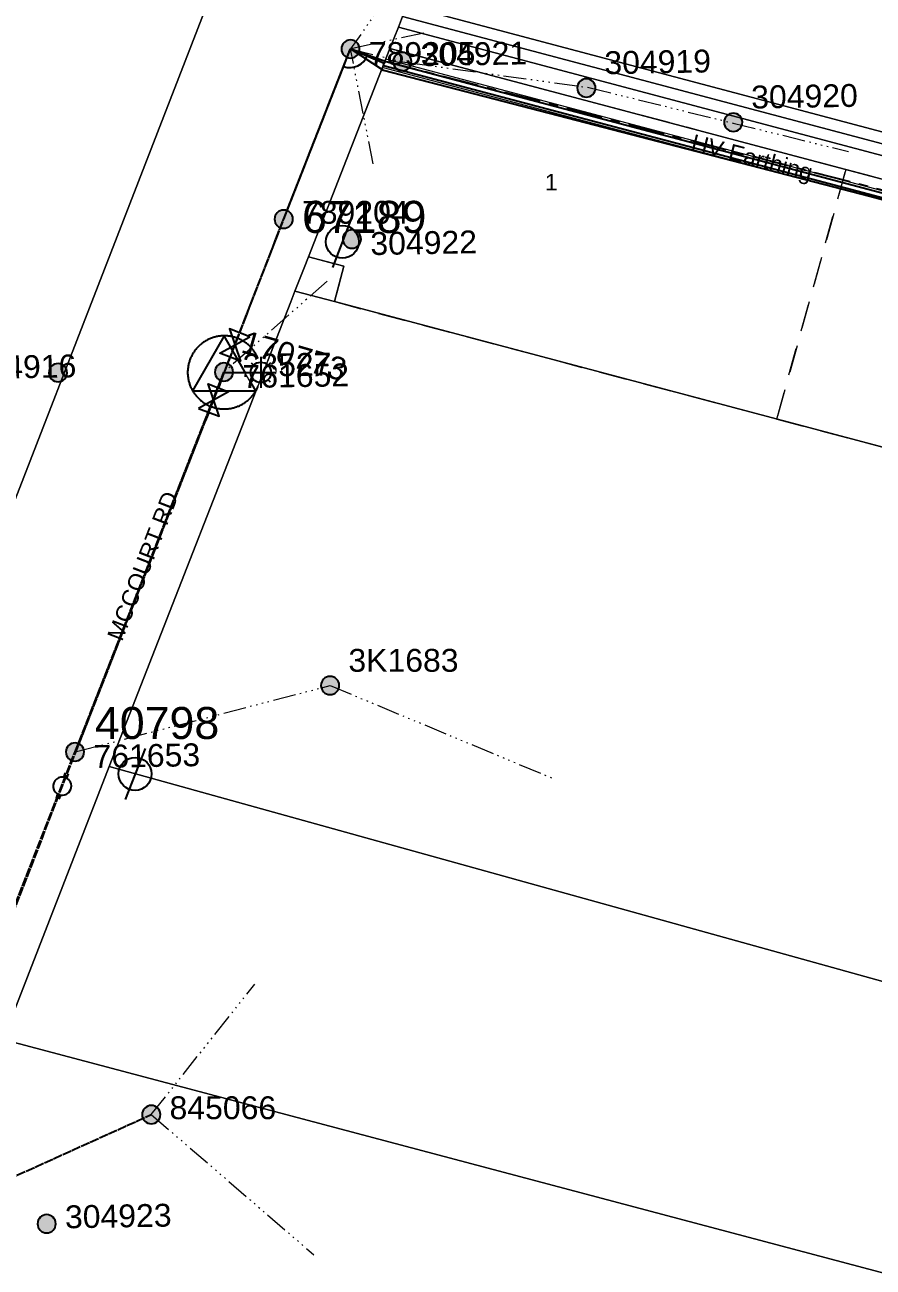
# Model space of a CAD drawing. Header units: metres. Extents: x 256054 to 262066, y 6173540 to 6179224.
# Drawn here: x 259243.9 to 259336.6, y 6174946.9 to 6175082.8 of the extents above; entities that cross this region are included whole.
import ezdxf
from ezdxf.enums import TextEntityAlignment as Align

# ---------------------------------------------------------------- set-up
doc = ezdxf.new("R2010")
doc.units = ezdxf.units.M
for name, pattern in [('Cable Exist OH', [1, 1, 0]), ('Cable Exist UG', [7, 4, -1, 1, -1]), ('Dash', [5, 3, -2]), ('PHANTOMX2', [5.6, 2.5, -0.5, 0.15, -0.5, 0.15, -0.5, 0.15, -0.5, 0.15, -0.5])]:
    doc.linetypes.add(name, pattern=pattern)
doc.layers.get('0').update_dxf_attribs({"color": 6})
for name, color, linetype, lineweight in [('_User Miscellaneous4', 191, 'Continuous', 13), ('Cadastre Developer_SP_EXT', 96, 'Continuous', 15), ('Cadastre Land Parcels_SP_EXT', 96, 'Continuous', 15), ('Cadastre Roads_SP_EXT', 54, 'Continuous', 15), ('Mains_HV_EXT', 13, 'Continuous', 25), ('Mains_LV_EXT', 163, 'Continuous', 25), ('Mains_SL_EXT', 131, 'Continuous', 25), ('Services_SP_EXT', 42, 'PHANTOMX2', 20)]:
    doc.layers.add(name, color=color, linetype=linetype, lineweight=lineweight)
for name, color, linetype in [('Duct_SP_EXT', 40, 'Continuous'), ('Equip_LV_EXT', 7, 'Continuous'), ('Equip_SP_HV_EXT', 7, 'Continuous'), ('Equip_SP_LV_EXT', 7, 'Continuous'), ('Equip_SP_SL_EXT', 7, 'Continuous'), ('Sub_SP_TR_HV_LV_EXT', 7, 'Continuous'), ('SupportsOH_SP_TR_HV_LV_SL_EXT', 7, 'Continuous'), ('Trench_SP_EXT', 7, 'Continuous')]:
    doc.layers.add(name, color=color, linetype=linetype)
doc.styles.add('HVSW_LABEL', font='arial.ttf', dxfattribs={"height": 3.5})
doc.styles.add('iecARIAL', font='arial.ttf', dxfattribs={"height": 2})
doc.styles.add('POLE_LABEL', font='arial.ttf', dxfattribs={"height": 2})
doc.styles.add('SL_LABEL', font='arial.ttf', dxfattribs={"height": 2})
doc.styles.get("Standard").update_dxf_attribs({"font": 'arial.ttf'})
doc.linetypes.add('Cable E UG', pattern='A,5,-0.1,["E",Standard,S=1.5,R=0,X=0,Y=-0.75],-1.45', length=6.55)

# ---------------------------------------------------------------- blocks, each defined once
blk = doc.blocks.new('SUB_POLE_EXT')
at = {"flags": 128}
for points in [[(-0.05, 4), (-0.15, 4), (-0.25, 3.99), (-0.34, 3.99), (-0.44, 3.98), (-0.54, 3.96), (-0.64, 3.95), (-0.73, 3.93), (-0.83, 3.91), (-0.92, 3.89), (-1.02, 3.87), (-1.11, 3.84), (-1.21, 3.81), (-1.3, 3.78), (-1.39, 3.75), (-1.49, 3.71), (-1.58, 3.68), (-1.67, 3.64), (-1.75, 3.59), (-1.84, 3.55), (-1.93, 3.5), (-2.01, 3.46), (-2.1, 3.41), (-2.18, 3.35), (-2.26, 3.3), (-2.34, 3.24), (-2.42, 3.18), (-2.5, 3.12), (-2.58, 3.06), (-2.65, 3), (-2.72, 2.93), (-2.79, 2.86), (-2.86, 2.79), (-2.93, 2.72), (-3, 2.65), (-3.06, 2.58), (-3.12, 2.5), (-3.18, 2.42), (-3.24, 2.34), (-3.3, 2.26), (-3.35, 2.18), (-3.41, 2.1), (-3.46, 2.01), (-3.5, 1.93), (-3.55, 1.84), (-3.59, 1.75), (-3.64, 1.67), (-3.68, 1.58), (-3.71, 1.49), (-3.75, 1.39), (-3.78, 1.3), (-3.81, 1.21), (-3.84, 1.11), (-3.87, 1.02), (-3.89, 0.92), (-3.91, 0.83), (-3.93, 0.73), (-3.95, 0.64), (-3.96, 0.54), (-3.98, 0.44), (-3.99, 0.34), (-3.99, 0.25), (-4, 0.15), (-4, 0.05), (-4, -0.05), (-4, -0.15), (-3.99, -0.25), (-3.99, -0.34), (-3.98, -0.44), (-3.96, -0.54), (-3.95, -0.64), (-3.93, -0.73), (-3.91, -0.83), (-3.89, -0.92), (-3.87, -1.02), (-3.84, -1.11), (-3.81, -1.21), (-3.78, -1.3), (-3.75, -1.39), (-3.71, -1.49), (-3.68, -1.58), (-3.64, -1.67), (-3.59, -1.75), (-3.55, -1.84), (-3.5, -1.93), (-3.46, -2.01), (-3.41, -2.1), (-3.35, -2.18), (-3.3, -2.26), (-3.24, -2.34), (-3.18, -2.42), (-3.12, -2.5), (-3.06, -2.58), (-3, -2.65), (-2.93, -2.72), (-2.86, -2.79), (-2.79, -2.86), (-2.72, -2.93), (-2.65, -3), (-2.58, -3.06), (-2.5, -3.12), (-2.42, -3.18), (-2.34, -3.24), (-2.26, -3.3), (-2.18, -3.35), (-2.1, -3.41), (-2.01, -3.46), (-1.93, -3.5), (-1.84, -3.55), (-1.75, -3.59), (-1.67, -3.64), (-1.58, -3.68), (-1.49, -3.71), (-1.39, -3.75), (-1.3, -3.78), (-1.21, -3.81), (-1.11, -3.84), (-1.02, -3.87), (-0.92, -3.89), (-0.83, -3.91), (-0.73, -3.93), (-0.64, -3.95), (-0.54, -3.96), (-0.44, -3.98), (-0.34, -3.99), (-0.25, -3.99), (-0.15, -4), (-0.05, -4), (0.05, -4), (0.15, -4), (0.25, -3.99), (0.34, -3.99), (0.44, -3.98), (0.54, -3.96), (0.64, -3.95), (0.73, -3.93), (0.83, -3.91), (0.92, -3.89), (1.02, -3.87), (1.11, -3.84), (1.21, -3.81), (1.3, -3.78), (1.39, -3.75), (1.49, -3.71), (1.58, -3.68), (1.67, -3.64), (1.75, -3.59), (1.84, -3.55), (1.93, -3.5), (2.01, -3.46), (2.1, -3.41), (2.18, -3.35), (2.26, -3.3), (2.34, -3.24), (2.42, -3.18), (2.5, -3.12), (2.58, -3.06), (2.65, -3), (2.72, -2.93), (2.79, -2.86), (2.86, -2.79), (2.93, -2.72), (3, -2.65), (3.06, -2.58), (3.12, -2.5), (3.18, -2.42), (3.24, -2.34), (3.3, -2.26), (3.35, -2.18), (3.41, -2.1), (3.46, -2.01), (3.5, -1.93), (3.55, -1.84), (3.59, -1.75), (3.64, -1.67), (3.68, -1.58), (3.71, -1.49), (3.75, -1.39), (3.78, -1.3), (3.81, -1.21), (3.84, -1.11), (3.87, -1.02), (3.89, -0.92), (3.91, -0.83), (3.93, -0.73), (3.95, -0.64), (3.96, -0.54), (3.98, -0.44), (3.99, -0.34), (3.99, -0.25), (4, -0.15), (4, -0.05), (4, 0.05), (4, 0.15), (3.99, 0.25), (3.99, 0.34), (3.98, 0.44), (3.96, 0.54), (3.95, 0.64), (3.93, 0.73), (3.91, 0.83), (3.89, 0.92), (3.87, 1.02), (3.84, 1.11), (3.81, 1.21), (3.78, 1.3), (3.75, 1.39), (3.71, 1.49), (3.68, 1.58), (3.64, 1.67), (3.59, 1.75), (3.55, 1.84), (3.5, 1.93), (3.46, 2.01), (3.41, 2.1), (3.35, 2.18), (3.3, 2.26), (3.24, 2.34), (3.18, 2.42), (3.12, 2.5), (3.06, 2.58), (3, 2.65), (2.93, 2.72), (2.86, 2.79), (2.79, 2.86), (2.72, 2.93), (2.65, 3), (2.58, 3.06), (2.5, 3.12), (2.42, 3.18), (2.34, 3.24), (2.26, 3.3), (2.18, 3.35), (2.1, 3.41), (2.01, 3.46), (1.93, 3.5), (1.84, 3.55), (1.75, 3.59), (1.67, 3.64), (1.58, 3.68), (1.49, 3.71), (1.39, 3.75), (1.3, 3.78), (1.21, 3.81), (1.11, 3.84), (1.02, 3.87), (0.92, 3.89), (0.83, 3.91), (0.73, 3.93), (0.64, 3.95), (0.54, 3.96), (0.44, 3.98), (0.34, 3.99), (0.25, 3.99), (0.15, 4), (0.05, 4)], [(0, 4), (-3.46, -2), (3.46, -2)]]:
    blk.add_lwpolyline(points, close=True, dxfattribs=at)
at = {"flags": 8}
blk.add_attdef('ASSET_NUM', text='', height=2.5, dxfattribs=at).set_placement((0, 7), align=Align.MIDDLE_CENTER)
for tag, flags, p in [('STREET_CODE', 9, (-1.38, 1.45)), ('NO_PHASES', 9, (-1.38, 1.05)), ('OPERATED_BY', 9, (-1.38, 0.65)), ('MAINTAINED_BY', 9, (-1.38, 0.45)), ('ORIENTATION', 9, (-1.38, 0.25)), ('OWNED_BY', 9, (-1.38, 0.05)), ('CONSTRUCTED_VOLTAGE', 9, (-1.13, 0.75)), ('OPERATING_VOLTAGE', 9, (-1.13, 0.35)), ('STATE', 9, (-1.38, -0.35)), ('USAGE', 9, (-1.38, -0.75)), ('LEGEND', 9, (-1.38, -0.95)), ('SUBURB', 9, (-1.38, -1.15)), ('STREETNAME', 9, (-1.38, -1.35)), ('SECONDARY_VOLTAGE', 9, (-1.13, -0.65)), ('SUBSTATION_TYPE', 9, (-1.13, -1.05)), ('LOCATION', 9, (-1.38, -1.55)), ('NOTES', 9, (-1.38, -1.75)), ('Z', 1, (-1.38, -1.95))]:
    blk.add_attdef(tag, text='', height=0.1, dxfattribs=dict(flags=flags)).set_placement(p, align=Align.MIDDLE_LEFT)
blk = doc.blocks.new('LV_OH_LINKS_OPEN_EXT')
for p, q in [((-0.17, 4.97), (-0.17, 5.46)), ((0.17, 4.97), (0.17, 5.46)), ((-0.17, 3), (-0.17, 2.5)), ((0.17, 3), (0.17, 2.5))]:
    blk.add_line(p, q)
blk.add_lwpolyline([(0, 2.99, 1), (0, 4.98, 1)], format="xyb", close=True)
at = {"flags": 9}
for tag, p in [('ACTUAL_STATUS', (0, 0)), ('CONSTRUCTED_VOLTAGE', (0, -0.2)), ('OPERATING_VOLTAGE', (0, -0.6)), ('ORIENTATION', (0, -0.8)), ('OWNED_BY', (0, -1)), ('STATE', (0, -1.2)), ('SWITCH_TYPE', (0, -1.4)), ('NO_PHASES', (0, -0.4)), ('USAGE', (0, -1.6)), ('LEGEND', (0, -1.8)), ('NOTES', (0, -2))]:
    blk.add_attdef(tag, text='', height=0.2, dxfattribs=at).set_placement(p, align=Align.MIDDLE_LEFT)
at = {"flags": 1}
blk.add_attdef('Z', (0, 0), '', height=0.2, dxfattribs=at)
blk = doc.blocks.new('LV_OH_LINKS_DISTFUSE_EXT')
for p, q in [((0, 0), (0.96, 0)), ((3.84, 0), (4.8, 0))]:
    blk.add_line(p, q)
blk.add_lwpolyline([(3.84, -1.2), (3.84, 1.2), (0.96, -1.2), (0.96, 1.2)], close=True)
at = {"flags": 9}
for tag, p in [('ACTUAL_STATUS', (0, 0)), ('CONSTRUCTED_VOLTAGE', (0, -0.2)), ('OPERATING_VOLTAGE', (0, -0.6)), ('ORIENTATION', (0, -0.8)), ('OWNED_BY', (0, -1)), ('STATE', (0, -1.2)), ('SWITCH_TYPE', (0, -1.4)), ('NO_PHASES', (0, -0.4)), ('USAGE', (0, -1.6)), ('NOTES', (0, -1.8))]:
    blk.add_attdef(tag, text='', height=0.2, dxfattribs=at).set_placement(p, align=Align.MIDDLE_LEFT)
at = {"flags": 1}
blk.add_attdef('Z', (0, 0), '', height=0.2, dxfattribs=at)
blk = doc.blocks.new('SL_LANTERN_EXT')
at = {"flags": 9}
for tag, p in [('LRATECODE', (-7.4, 0)), ('LOUTREACHVOCAB', (-7.2, 0)), ('LOUTREACH', (-7, 0)), ('LANTNUMBER', (-6.6, 0)), ('LNEW', (-6.4, 0)), ('LMASTVOCAB', (-6.2, 0)), ('LMAST', (-6, 0)), ('LLAMPVOCAB', (-5.8, 0)), ('LLAMP', (-5.6, 0)), ('LEXIST', (-5.4, 0)), ('LCHARGE3PERCENT', (-5.2, 0)), ('LCHARGE3', (-5, 0)), ('LCHARGE2PERCENT', (-4.8, 0)), ('LCHARGE2', (-4.6, 0)), ('LCHARGE1PERCENT', (-4.4, 0)), ('LCHARGE1', (-4.2, 0)), ('LCATEGORY', (-4, 0)), ('LBRACKETVOCAB', (-3.8, 0)), ('LBRACKET', (-3.6, 0)), ('LKINGHEIGHT', (-3.4, 0)), ('CREPLACE', (-3.2, 0)), ('CREMOVE', (-3, 0)), ('CNUMBER', (-2.8, 0)), ('CNEW', (-2.6, 0)), ('CEXIST', (-2.4, 0)), ('USAGE', (-2.2, 0)), ('STATE', (-2, 0)), ('OWNED_BY', (-1.8, 0)), ('ORIENTATION', (-1.6, 0)), ('OPERATING_VOLTAGE', (-1.4, 0)), ('NO_PHASES', (-1.2, 0)), ('LANTERN_TYPE', (-1, 0)), ('LANTERN_PURPOSE', (-0.8, 0)), ('CONTROL_TYPE', (-0.6, 0)), ('CONSTRUCTED_VOLTAGE', (-0.4, 0))]:
    blk.add_attdef(tag, text='', height=0.001, rotation=270, dxfattribs=at).set_placement(p, align=Align.MIDDLE_LEFT)
at = {"style": 'SL_LABEL', "flags": 9}
blk.add_attdef('STREET_CODE', text='', height=0.001, rotation=270, dxfattribs=at).set_placement((0, 0), align=Align.MIDDLE_LEFT)
at = {"flags": 1}
blk.add_attdef('Z', (0, 0), '', height=0.001, rotation=270, dxfattribs=at)
at = {"width": 0.9}
blk.add_attdef('LNUMBER', text='', height=1, dxfattribs=at).set_placement((7, -1), align=Align.MIDDLE_LEFT)
at = {"flags": 9}
for tag, p in [('LREMOVE', (0, -7.6)), ('LREPLACE', (0, -7.8)), ('LTYPE', (0, -8)), ('LTYPEVOCAB', (0, -8.2)), ('LEGEND', (0, -8.4)), ('SUBURB', (0, -8.6)), ('STREETNAME', (0, -8.8)), ('LOCATION', (0, -9)), ('NOTES', (0, -9.2)), ('MAINTAINED_BY', (0, -9.86))]:
    blk.add_attdef(tag, text='', height=0.001, dxfattribs=at).set_placement(p, align=Align.MIDDLE_LEFT)
blk.add_attdef('OPERATED_BY', (0, -9.61), '', height=0.001, dxfattribs=at)
blk.add_wipeout([(5.69, 0), (5.06, -1.06), (4, -1.69), (2.94, -1.06), (2.31, 0), (2.94, 1.06), (4, 1.69), (5.06, 1.06)])
for p, q in [((4, 1.69), (4, 0)), ((0, 0), (4, 0)), ((2.94, 1.06), (3.2, 0.8)), ((5.06, 1.06), (4.8, 0.8)), ((2.94, -1.06), (3.2, -0.8)), ((4, 0), (5.69, 0)), ((4, 0), (4, -1.69)), ((5.06, -1.06), (4.8, -0.8))]:
    blk.add_line(p, q)
blk.add_circle((4, 0), 1.12)
blk = doc.blocks.new('POLE_EXT')
blk.add_hatch(color=256).paths.add_polyline_path([(-1, 0, 1), (1, 0, 1)])
blk.add_lwpolyline([(-1, 0, 1), (1, 0, 1)], format="xyb", close=True)
at = {"flags": 8}
blk.add_attdef('pNumber', text='', height=2, dxfattribs=at).set_placement((2.5, 2.5), align=Align.MIDDLE_CENTER)
at = {"style": 'POLE_LABEL', "flags": 9}
for tag, p in [('STRUCTURE_PLANT_NUMBER', (1.35, 0.03)), ('STREET_CODE', (1.35, -0.2))]:
    blk.add_attdef(tag, text='', height=0.2, dxfattribs=at).set_placement(p, align=Align.MIDDLE_LEFT)
at = {"flags": 9}
for tag, p in [('OWNED_BY', (1.35, -0.4)), ('SPECIAL_USE', (1.35, -0.8)), ('STATE', (1.35, -1)), ('cLV', (1.35, -1.4)), ('PARENT', (1.35, -0.6)), ('USAGE', (1.35, -1.2)), ('hDepth', (1.35, -1.6)), ('hDia', (1.35, -1.8)), ('cHV', (1.35, -2)), ('LBRACKET', (1.35, -2.2)), ('LExisting', (1.35, -2.4)), ('LANTNUMBER', (1.35, -2.6)), ('LOther', (1.35, -2.8)), ('cLinedev', (1.35, -3.4)), ('pExisting', (1.35, -3.8)), ('LRemove', (1.35, -3)), ('LEGEND', (1.35, -3.2)), ('LOCATION', (1.35, -3.6)), ('PFNUMBER', (1.35, -4)), ('pFooting', (1.35, -4.4)), ('pNew', (1.35, -4.6)), ('pRelocate', (1.35, -5)), ('pRemove', (1.35, -5.2)), ('pReplace', (1.35, -5.4)), ('NEWPFNUMBER', (1.35, -4.2)), ('pStay', (1.35, -5.6)), ('pType', (1.35, -5.8)), ('cspan', (1.35, -6)), ('STREETNAME', (1.35, -6.2)), ('SUBURB', (1.35, -6.4)), ('NOTES', (1.35, -6.6)), ('MAINTAINED_BY', (1.36, -6.81)), ('OPERATED_BY', (1.36, -7.01))]:
    blk.add_attdef(tag, text='', height=0.2, dxfattribs=at).set_placement(p, align=Align.MIDDLE_LEFT)
at = {"flags": 1}
blk.add_attdef('Z', (1.35, -7.33), '', height=0.2, dxfattribs=at)
blk = doc.blocks.new('HV_ABS_CLOSED_EXT')
blk.add_line((-3, 6.87), (3, 6.87))
blk.add_circle((0, 6.87), 1.8)
at = {"style": 'HVSW_LABEL'}
for tag, height, flags, p in [('ASSET_NUM', 3.5, 8, (2, 2)), ('STREET_CODE', 0.2, 9, (0, -0.2))]:
    blk.add_attdef(tag, text='', height=height, dxfattribs=dict(at, flags=flags)).set_placement(p, align=Align.MIDDLE_LEFT)
at = {"flags": 1}
blk.add_attdef('Z', (0, 0), '', height=0.2, dxfattribs=at)
at = {"flags": 9}
for tag, p in [('ACTUAL_STATUS', (0, -0.4)), ('CONSTRUCTED_VOLTAGE', (0, -0.6)), ('OPERATING_VOLTAGE', (0, -1)), ('ORIENTATION', (0, -1.2)), ('OWNED_BY', (0, -1.4)), ('NO_PHASES', (0, -0.8)), ('STATE', (0, -1.6)), ('SWITCH_TYPE', (0, -1.8)), ('STREETNAME', (0, -2.6)), ('SUBURB', (0, -2.8)), ('USAGE', (0, -2)), ('LEGEND', (0, -2.2)), ('LOCATION', (0, -2.4)), ('NOTES', (0, -3))]:
    blk.add_attdef(tag, text='', height=0.2, dxfattribs=at).set_placement(p, align=Align.MIDDLE_LEFT)

msp = doc.modelspace()

# ---------------------------------------------------------------- linework, layer by layer
at = {"layer": '_User Miscellaneous4'}
for p, q in [((259283.03, 6175078.15), (259283.16, 6175078.61)), ((259283.28, 6175079.08), (259283.16, 6175078.61)), ((259283.28, 6175079.08), (259410.51, 6175045.31)), ((259283.03, 6175078.15), (259410.26, 6175044.38))]:
    msp.add_line(p, q, dxfattribs=at)
at = {"layer": 'Cadastre Developer_SP_EXT', "linetype": 'Dash'}
msp.add_lwpolyline([(259333.62, 6175066.99), (259326.05, 6175039.7), (259401.28, 6175019.7), (259408.85, 6175047.01), (259333.62, 6175066.99)], close=True, dxfattribs=at)
at = {"layer": 'Cadastre Land Parcels_SP_EXT', "linetype": 'Continuous'}
msp.add_lwpolyline([(259076.83, 6174603.71), (259169.69, 6174843.24), (259179.54, 6174867.76), (259207.52, 6174939.92), (259287.16, 6175145.33), (259305.37, 6175191.5), (259403.89, 6175446.43)], dxfattribs=at)
for points in [[(259378.73, 6175091.11), (259296.55, 6175112.85), (259285.61, 6175084.89), (259371.05, 6175062.21), (259378.73, 6175091.11)], [(259412.9, 6175082.07), (259378.73, 6175091.11), (259371.05, 6175062.21), (259285.61, 6175084.89), (259285.15, 6175083.72), (259404.9, 6175051.93), (259412.9, 6175082.07)], [(259285.15, 6175083.72), (259284.7, 6175082.55), (259451.59, 6175038.24), (259459.93, 6175069.63), (259458.61, 6175069.98), (259412.9, 6175082.07), (259404.9, 6175051.93), (259285.15, 6175083.72)], [(259284.7, 6175082.55), (259283.78, 6175080.21), (259450.96, 6175035.83), (259448.65, 6175027.14), (259465.75, 6175015.59), (259498.51, 6175004.95), (259520.56, 6175053.59), (259513.41, 6175055.48), (259493.3, 6175060.81), (259459.93, 6175069.63), (259451.59, 6175038.24), (259284.7, 6175082.55)], [(259498.51, 6175004.95), (259465.75, 6175015.59), (259448.65, 6175027.14), (259450.96, 6175035.83), (259283.78, 6175080.21), (259274.87, 6175057.43), (259278.73, 6175056.41), (259277.71, 6175052.54), (259391.99, 6175022.19), (259377.52, 6174967.09), (259470.18, 6174942.48), (259498.51, 6175004.95)], [(259278.73, 6175056.41), (259274.87, 6175057.43), (259274.4, 6175056.25), (259273.4, 6175053.68), (259277.71, 6175052.54), (259278.73, 6175056.41)], [(259391.99, 6175022.19), (259277.71, 6175052.54), (259273.4, 6175053.68), (259272.94, 6175052.52), (259253.09, 6175001.71), (259377.52, 6174967.09), (259391.99, 6175022.19)], [(259470.18, 6174942.48), (259377.52, 6174967.09), (259253.09, 6175001.71), (259241.5, 6174971.84), (259457.5, 6174914.51), (259470.18, 6174942.48)], [(259457.5, 6174914.51), (259241.5, 6174971.84), (259227.15, 6174934.95), (259441.07, 6174878.13), (259457.5, 6174914.51)]]:
    msp.add_lwpolyline(points, close=True, dxfattribs=at)
at = {"layer": 'Duct_SP_EXT'}
for p, q in [((259283.09, 6175078.38), (259283.16, 6175078.61)), ((259283.09, 6175078.38), (259410.32, 6175044.61)), ((259283.22, 6175078.84), (259283.16, 6175078.61)), ((259283.22, 6175078.84), (259410.44, 6175045.08))]:
    msp.add_line(p, q, dxfattribs=at)
at = {"layer": 'Mains_HV_EXT', "linetype": 'Cable Exist OH'}
for points in [[(259272.11, 6175061.41), (259279.47, 6175080.17)], [(259228.98, 6174950.65), (259249.36, 6175003.09)]]:
    msp.add_lwpolyline(points, dxfattribs=at)
at = {"layer": 'Mains_HV_EXT', "linetype": 'Cable E UG'}
msp.add_lwpolyline([(259349.3, 6175060.65), (259283.07, 6175077.82), (259279.47, 6175080.17)], dxfattribs=at)
at = {"layer": 'Mains_HV_EXT', "linetype": 'Continuous'}
msp.add_lwpolyline([(259278.72, 6175078.26, 0.410151), (259281.34, 6175079.5)], format="xyb", dxfattribs=at)
at = {"layer": 'Mains_LV_EXT', "linetype": 'Cable Exist OH'}
for points in [[(259228.98, 6174950.65), (259249.34, 6175003.05)], [(259228.98, 6174950.65), (259257.69, 6174963.63)]]:
    msp.add_lwpolyline(points, dxfattribs=at)
at = {"layer": 'Services_SP_EXT'}
for points in [[(259293.42, 6175100.13), (259279.47, 6175080.17)], [(259287.47, 6175081.91), (259279.47, 6175080.17)], [(259279.47, 6175080.17), (259285.11, 6175078.78), (259305.51, 6175075.96), (259321.28, 6175072.07), (259333.91, 6175068.95)], [(259281.95, 6175067.61), (259279.47, 6175080.17)], [(259249.36, 6175003.29), (259277.24, 6175010.56), (259301.43, 6175000.47)], [(259257.69, 6174963.63), (259269.01, 6174977.89)], [(259257.69, 6174963.63), (259275.46, 6174948.31)]]:
    msp.add_lwpolyline(points, dxfattribs=at)
at = {"layer": 'Trench_SP_EXT', "linetype": 'Cable Exist UG'}
msp.add_lwpolyline([(259283.15, 6175078.59), (259279.47, 6175080.17)], dxfattribs=at)

# ---------------------------------------------------------------- block references
at = {"layer": 'Equip_LV_EXT'}
for p, rotation in [((259265.97, 6175045.56), 68.8452197475284), ((259265.37, 6175044.01), 248.8431498719673)]:
    msp.add_blockref('LV_OH_LINKS_DISTFUSE_EXT', p, dxfattribs=dict(at, rotation=rotation))
at = {"layer": 'Equip_SP_HV_EXT'}
ref = msp.add_blockref('HV_ABS_CLOSED_EXT', (259272.17, 6175061.56), dxfattribs=dict(at, rotation=248.8438696031112))
ref.add_attrib('ASSET_NUM', '67189', dxfattribs={"layer": '0', "height": 3.5, "style": 'HVSW_LABEL'}).set_placement((259274.17, 6175061.81), align=Align.MIDDLE_LEFT)
ref = msp.add_blockref('HV_ABS_CLOSED_EXT', (259249.53, 6175003.41), dxfattribs=dict(at, rotation=248.5047909959328))
ref.add_attrib('ASSET_NUM', '40798', dxfattribs={"layer": '0', "height": 3.5, "style": 'HVSW_LABEL'}).set_placement((259251.53, 6175003.66), align=Align.BOTTOM_LEFT)
at = {"layer": 'Equip_SP_LV_EXT', "rotation": 159.4908524259697}
msp.add_blockref('LV_OH_LINKS_OPEN_EXT', (259249.36, 6175003.29), dxfattribs=at)
at = {"layer": 'Sub_SP_TR_HV_LV_EXT'}
ref = msp.add_blockref('SUB_POLE_EXT', (259265.67, 6175044.8), dxfattribs=at)
ref.add_attrib('ASSET_NUM', '23527', dxfattribs={"layer": '0', "height": 2.5, "rotation": 1}).set_placement((259267.67, 6175045.55), align=Align.MIDDLE_LEFT)
at = {"layer": 'SupportsOH_SP_TR_HV_LV_SL_EXT'}
ref = msp.add_blockref('POLE_EXT', (259279.47, 6175080.17), dxfattribs=at)
ref.add_attrib('ASSET_NUM', '789205', dxfattribs={"layer": '0', "height": 2.5, "style": 'POLE_LABEL'}).set_placement((259281.47, 6175080.92), align=Align.TOP_LEFT)
ref = msp.add_blockref('POLE_EXT', (259285.13, 6175078.79), dxfattribs=at)
ref.add_attrib('ASSET_NUM', '304921', dxfattribs={"layer": '0', "height": 2.5, "rotation": 1, "style": 'POLE_LABEL'}).set_placement((259287.13, 6175079.54), align=Align.MIDDLE_LEFT)
ref = msp.add_blockref('POLE_EXT', (259305.25, 6175075.91), dxfattribs=at)
ref.add_attrib('ASSET_NUM', '304919', dxfattribs={"layer": '0', "height": 2.5, "rotation": 1, "style": 'POLE_LABEL'}).set_placement((259307.25, 6175076.66), align=Align.BOTTOM_LEFT)
ref = msp.add_blockref('POLE_EXT', (259321.3, 6175072.15), dxfattribs=at)
ref.add_attrib('ASSET_NUM', '304920', dxfattribs={"layer": '0', "height": 2.5, "rotation": 1, "style": 'POLE_LABEL'}).set_placement((259323.3, 6175072.9), align=Align.BOTTOM_LEFT)
ref = msp.add_blockref('POLE_EXT', (259272.17, 6175061.56), dxfattribs=at)
ref.add_attrib('ASSET_NUM', '789204', dxfattribs={"layer": '0', "height": 2.5, "style": 'POLE_LABEL'}).set_placement((259274.17, 6175062.31), align=Align.MIDDLE_LEFT)
ref = msp.add_blockref('POLE_EXT', (259279.62, 6175059.38), dxfattribs=at)
ref.add_attrib('ASSET_NUM', '304922', dxfattribs={"layer": '0', "height": 2.5, "rotation": 1, "style": 'POLE_LABEL'}).set_placement((259281.62, 6175060.13), align=Align.TOP_LEFT)
ref = msp.add_blockref('POLE_EXT', (259247.5, 6175044.77), dxfattribs=at)
ref.add_attrib('ASSET_NUM', '304916', dxfattribs={"layer": '0', "height": 2.5, "rotation": 1, "style": 'POLE_LABEL'}).set_placement((259249.5, 6175045.52), align=Align.MIDDLE_RIGHT)
ref = msp.add_blockref('POLE_EXT', (259277.24, 6175010.56), dxfattribs=at)
ref.add_attrib('ASSET_NUM', '3K1683', dxfattribs={"layer": '0', "height": 2.5, "style": 'POLE_LABEL'}).set_placement((259279.24, 6175011.31), align=Align.BOTTOM_LEFT)
ref = msp.add_blockref('POLE_EXT', (259249.36, 6175003.29), dxfattribs=at)
ref.add_attrib('ASSET_NUM', '761653', dxfattribs={"layer": '0', "height": 2.5, "rotation": 1, "style": 'POLE_LABEL'}).set_placement((259251.36, 6175004.04), align=Align.TOP_LEFT)
ref = msp.add_blockref('POLE_EXT', (259257.69, 6174963.63), dxfattribs=at)
ref.add_attrib('ASSET_NUM', '845066', dxfattribs={"layer": '0', "height": 2.5, "style": 'POLE_LABEL'}).set_placement((259259.69, 6174964.38), align=Align.MIDDLE_LEFT)
ref = msp.add_blockref('POLE_EXT', (259246.26, 6174951.69), dxfattribs=at)
ref.add_attrib('ASSET_NUM', '304923', dxfattribs={"layer": '0', "height": 2.5, "rotation": 1, "style": 'POLE_LABEL'}).set_placement((259248.26, 6174952.44), align=Align.MIDDLE_LEFT)

# ---------------------------------------------------------------- texts
at = {"layer": 'Cadastre Developer_SP_EXT'}
msp.add_text('1', height=1.8, dxfattribs=at).set_placement((259300.71, 6175064.71))
at = {"layer": 'Cadastre Roads_SP_EXT'}
msp.add_text('MCCOURT RD', height=1.8, rotation=68.8443, dxfattribs=at).set_placement((259254.5, 6175015.3))
at = {"layer": 'Mains_HV_EXT'}
msp.add_text('HV Earthing', height=1.8, rotation=345.4669, dxfattribs=at).set_placement((259316.58, 6175069.14))

# ---------------------------------------------------------------- next in the draw order: block references
at = {"layer": 'Equip_SP_SL_EXT'}
ref = msp.add_blockref('SL_LANTERN_EXT', (259265.67, 6175044.8), dxfattribs=at)
ref.add_attrib('ASSET_NUM', '170773', dxfattribs={"layer": '0', "height": 2.5, "rotation": 344.003, "style": 'iecARIAL'}).set_placement((259267.17, 6175046.3), align=Align.BOTTOM_LEFT)

# ---------------------------------------------------------------- next in the draw order: linework, layer by layer
at = {"layer": 'Cadastre Developer_SP_EXT', "linetype": 'Dash'}
msp.add_lwpolyline([(259283.78, 6175080.21), (259274.87, 6175057.43), (259278.73, 6175056.41), (259277.71, 6175052.54), (259326.05, 6175039.7), (259333.62, 6175066.99), (259283.78, 6175080.21)], close=True, dxfattribs=at)
at = {"layer": 'Cadastre Roads_SP_EXT', "linetype": 'Continuous'}
msp.add_lwpolyline([(259207.89, 6174885.91), (259215.85, 6174906.26), (259227.15, 6174934.95), (259241.5, 6174971.84), (259253.09, 6175001.71), (259272.94, 6175052.52), (259273.4, 6175053.68), (259274.4, 6175056.25), (259274.87, 6175057.43), (259283.78, 6175080.21), (259284.7, 6175082.55), (259285.15, 6175083.72), (259285.61, 6175084.89), (259296.55, 6175112.85), (259307.05, 6175139.14), (259298.66, 6175141.75), (259287.16, 6175145.33), (259207.52, 6174939.92), (259179.54, 6174867.76), (259189.98, 6174863.04), (259197.61, 6174859.59), (259207.89, 6174885.91)], close=True, dxfattribs=at)
at = {"layer": 'Mains_HV_EXT', "linetype": 'Cable Exist UG'}
msp.add_lwpolyline([(259407.72, 6175038.91), (259407.1, 6175040.6), (259408.61, 6175046.31), (259408.61, 6175046.31), (259283.37, 6175078.78), (259279.47, 6175080.17)], dxfattribs=at)
at = {"layer": 'Mains_HV_EXT', "linetype": 'Cable Exist OH'}
for points in [[(259265.74, 6175044.95), (259272.11, 6175061.41)], [(259249.36, 6175003.09), (259265.74, 6175044.95)]]:
    msp.add_lwpolyline(points, dxfattribs=at)
at = {"layer": 'Mains_LV_EXT', "linetype": 'Cable Exist OH'}
for points in [[(259265.76, 6175045.02), (259272.17, 6175061.56), (259279.47, 6175080.17)], [(259249.34, 6175003.05), (259265.67, 6175044.8), (259265.76, 6175045.02)]]:
    msp.add_lwpolyline(points, dxfattribs=at)
at = {"layer": 'Mains_SL_EXT', "linetype": 'Cable Exist OH'}
msp.add_lwpolyline([(259228.82, 6174950.71), (259249.36, 6175003.29), (259265.64, 6175044.84)], dxfattribs=at)
at = {"layer": 'Services_SP_EXT'}
msp.add_lwpolyline([(259276.93, 6175054.78), (259265.64, 6175044.84)], dxfattribs=at)

# ---------------------------------------------------------------- next in the draw order: block references
at = {"layer": 'SupportsOH_SP_TR_HV_LV_SL_EXT'}
ref = msp.add_blockref('POLE_EXT', (259265.64, 6175044.84), dxfattribs=at)
ref.add_attrib('ASSET_NUM', '761652', dxfattribs={"layer": '0', "height": 2.5, "rotation": 1, "style": 'POLE_LABEL'}).set_placement((259267.64, 6175045.59), align=Align.TOP_LEFT)

doc.saveas('drawing.dxf')
